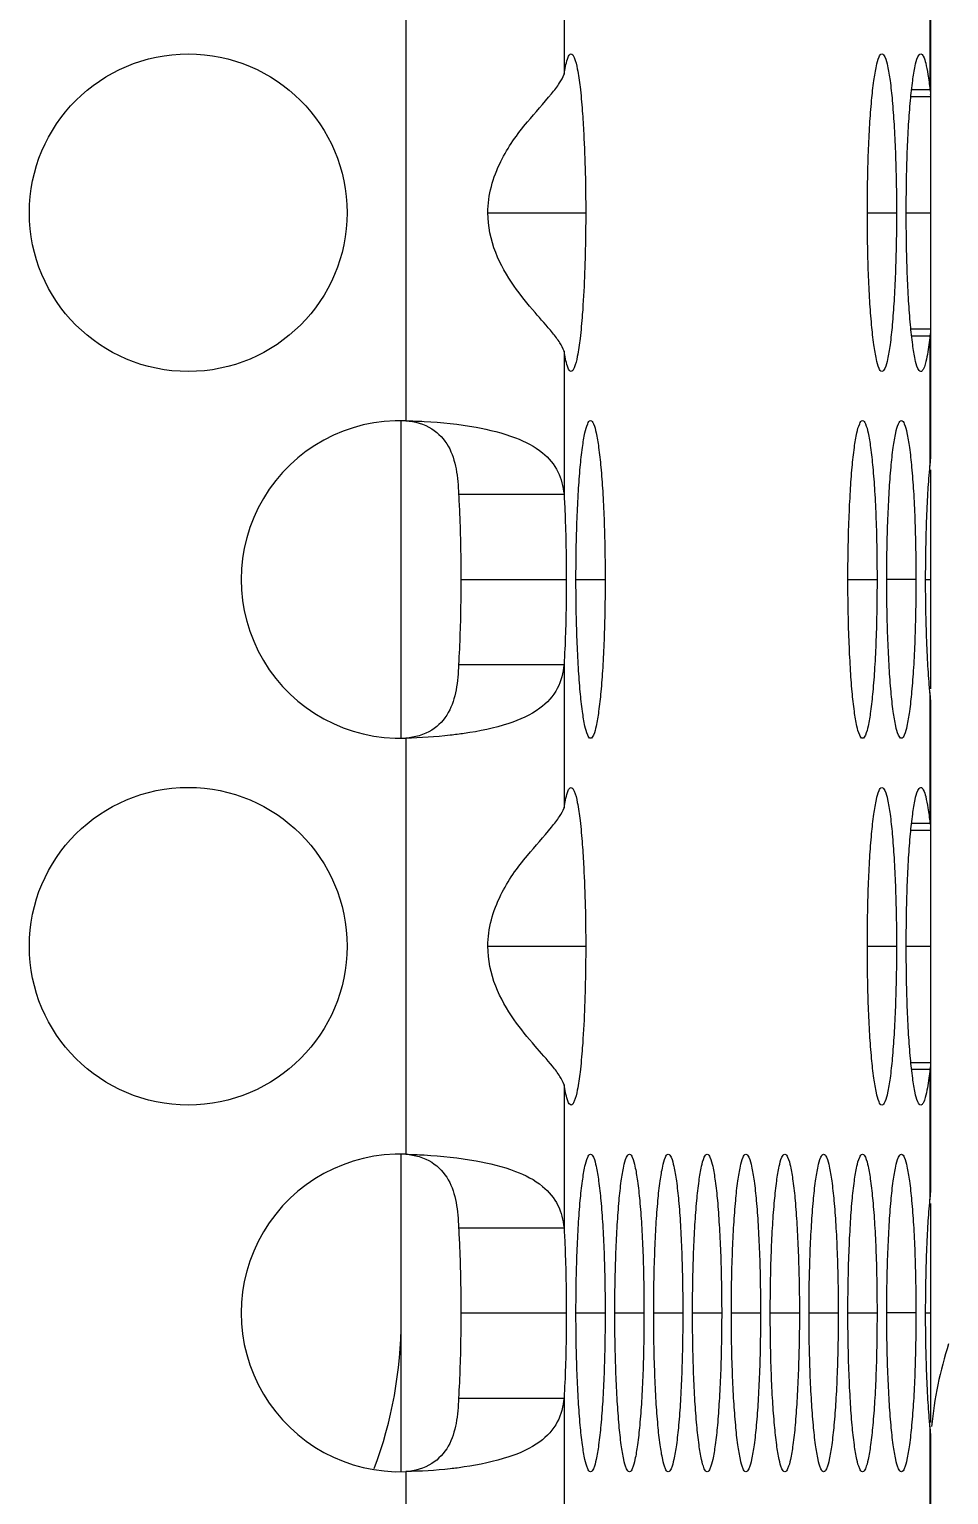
# Model space of a CAD drawing. Header units: millimetres. Extents: x 0 to 2524, y 0 to 1785.
# Drawn here: x 1461.33 to 1470.01, y 1219.18 to 1233.03 of the extents above; entities that cross this region are included whole.
import ezdxf

# ---------------------------------------------------------------- set-up
doc = ezdxf.new("R2010")
doc.units = ezdxf.units.MM
doc.header["$LTSCALE"] = 0.1
doc.layers.get('0').update_dxf_attribs({"lineweight": 13})
doc.layers.get('Defpoints').update_dxf_attribs({"lineweight": 9})
doc.layers.add('标注', color=251, linetype='Continuous', lineweight=9)
doc.styles.get("Standard").update_dxf_attribs({"font": 'arial.ttf'})
doc.dimstyles.new('STANDARD 8.5', dxfattribs={"dimscale": 8.5, "dimtxt": 2.5, "dimasz": 1.5, "dimexe": 0.5, "dimexo": 0.5, "dimgap": 0.5, "dimtad": 1, "dimtoh": 1, "dimdec": 1, "dimzin": 12, "dimdsep": 46, "dimtxsty": 'Standard', "dimcen": 0, "dimclrd": 256, "dimclre": 256, "dimclrt": 256, "dimadec": 0, "dimazin": 0, "dimtp": 0.01, "dimtm": 0.01, "dimtfac": 1, "dimtdec": 1, "dimtofl": 0, "dimtmove": 0, "dimatfit": 3, "dimfxl": 1, "dimtolj": 1, "dimtzin": 4, "dimlwd": -1, "dimlwe": -1, "dimarcsym": 0})

# ---------------------------------------------------------------- blocks, each defined once
blk = doc.blocks.new('*D15')
at = {"layer": 'Defpoints', "color": 0, "transparency": 16777216}
for p in [(1469.84, 1414.968), (1531.24, 1414.968), (1469.84, 1206.968)]:
    blk.add_point(p, dxfattribs=at)
at = {"layer": '标注', "transparency": 16777216}
for p, q in [((1474.09, 1414.968), (1535.49, 1414.968)), ((1531.24, 1219.718), (1531.24, 1402.218)), ((1474.09, 1206.968), (1535.49, 1206.968))]:
    blk.add_line(p, q, dxfattribs=at)
for points in [[(1529.115, 1402.218), (1533.365, 1402.218), (1531.24, 1414.968)], [(1529.115, 1219.718), (1533.365, 1219.718), (1531.24, 1206.968)]]:
    blk.add_solid(points, dxfattribs=at)
at = {"layer": '标注', "transparency": 16777216, "insert": (1516.14, 1310.968), "char_height": 21.25, "attachment_point": 5, "rotation": 90}
blk.add_mtext('\\A1;208', dxfattribs=at)

msp = doc.modelspace()

# ---------------------------------------------------------------- linework, layer by layer
for p, q in [((1466.378, 1233.953), (1466.378, 1232.602)), ((1469.834, 1233.688), (1469.834, 1232.456)), ((1469.84, 1233.619), (1469.84, 1228.967)), ((1464.884, 1233.259), (1464.884, 1229.328)), ((1469.664, 1232.456), (1469.834, 1232.456)), ((1469.656, 1232.39), (1469.84, 1232.39)), ((1465.659, 1231.293), (1466.583, 1231.293)), ((1469.243, 1231.293), (1469.518, 1231.293)), ((1469.61, 1231.293), (1469.84, 1231.293)), ((1469.656, 1230.196), (1469.84, 1230.196)), ((1469.664, 1230.131), (1469.834, 1230.131)), ((1469.834, 1230.131), (1469.834, 1228.898)), ((1466.378, 1229.985), (1466.378, 1228.634)), ((1464.84, 1226.33), (1464.84, 1229.328)), ((1469.84, 1228.863), (1469.84, 1226.796)), ((1465.382, 1228.634), (1466.378, 1228.634)), ((1465.404, 1227.829), (1466.399, 1227.829)), ((1466.491, 1227.829), (1466.766, 1227.829)), ((1469.059, 1227.829), (1469.334, 1227.829)), ((1469.701, 1227.829), (1469.426, 1227.829)), ((1469.793, 1227.829), (1469.84, 1227.829)), ((1465.382, 1227.025), (1466.378, 1227.025)), ((1466.378, 1227.025), (1466.378, 1225.673)), ((1469.834, 1226.76), (1469.834, 1225.528)), ((1469.84, 1226.691), (1469.84, 1222.039)), ((1464.884, 1226.33), (1464.884, 1222.4)), ((1469.664, 1225.528), (1469.834, 1225.528)), ((1469.656, 1225.462), (1469.84, 1225.462)), ((1465.659, 1224.365), (1466.583, 1224.365)), ((1469.243, 1224.365), (1469.518, 1224.365)), ((1469.61, 1224.365), (1469.84, 1224.365)), ((1469.656, 1223.268), (1469.84, 1223.268)), ((1469.664, 1223.203), (1469.834, 1223.203)), ((1469.834, 1223.203), (1469.834, 1221.97)), ((1466.378, 1223.057), (1466.378, 1221.706)), ((1464.84, 1219.402), (1464.84, 1222.4)), ((1469.84, 1221.935), (1469.84, 1219.867)), ((1465.382, 1221.706), (1466.378, 1221.706)), ((1465.404, 1220.901), (1466.399, 1220.901)), ((1466.491, 1220.901), (1466.766, 1220.901)), ((1466.858, 1220.901), (1467.133, 1220.901)), ((1467.225, 1220.901), (1467.5, 1220.901)), ((1467.592, 1220.901), (1467.867, 1220.901)), ((1467.959, 1220.901), (1468.234, 1220.901)), ((1468.326, 1220.901), (1468.601, 1220.901)), ((1468.692, 1220.901), (1468.968, 1220.901)), ((1469.059, 1220.901), (1469.334, 1220.901)), ((1469.701, 1220.901), (1469.426, 1220.901)), ((1469.793, 1220.901), (1469.84, 1220.901)), ((1465.382, 1220.097), (1466.378, 1220.097)), ((1466.378, 1220.097), (1466.378, 1218.745)), ((1469.834, 1219.832), (1469.834, 1218.6)), ((1469.84, 1219.763), (1469.84, 1215.111)), ((1464.884, 1219.402), (1464.884, 1211.185))]:
    msp.add_line(p, q)
for centre in [(1462.829, 1231.293), (1462.829, 1224.365)]:
    msp.add_circle(centre, 1.5)
for centre, radius, start, end in [((1469.477, 1232.391), 0.364, 359.9629, 3.5416), ((1464.829, 1227.829), 1.5, 87.869, 272.131), ((1469.477, 1225.462), 0.364, 359.9629, 3.5416), ((1464.829, 1220.901), 1.5, 87.869, 272.131), ((1460.84, 1220.834), 4, 339.481, 0), ((1473.606, 1219.462), 3.775, 162.2874, 174.4515)]:
    msp.add_arc(centre, radius, start, end)
for points, knots in [([(1466.378, 1232.602), (1466.386, 1232.65), (1466.399, 1232.713), (1466.421, 1232.776), (1466.438, 1232.793), (1466.445, 1232.793)], [0, 0, 0, 0, 0.703021, 0.89747, 1, 1, 1, 1]), ([(1466.445, 1232.793), (1466.451, 1232.793), (1466.465, 1232.782), (1466.486, 1232.734), (1466.51, 1232.631), (1466.533, 1232.463), (1466.545, 1232.33), (1466.551, 1232.254)], [0, 0, 0, 0, 0.031341, 0.086252, 0.282309, 0.591231, 1, 1, 1, 1]), ([(1469.243, 1231.293), (1469.243, 1231.485), (1469.247, 1231.763), (1469.264, 1232.116), (1469.281, 1232.341), (1469.3, 1232.524), (1469.324, 1232.666), (1469.342, 1232.745), (1469.367, 1232.793), (1469.38, 1232.793)], [0, 0, 0, 0, 0.378061, 0.549104, 0.69914, 0.822666, 0.915357, 0.974025, 1, 1, 1, 1]), ([(1469.38, 1232.793), (1469.393, 1232.793), (1469.418, 1232.745), (1469.437, 1232.666), (1469.461, 1232.524), (1469.48, 1232.341), (1469.496, 1232.116), (1469.513, 1231.763), (1469.518, 1231.485), (1469.518, 1231.293)], [0, 0, 0, 0, 0.025975, 0.084643, 0.177334, 0.30086, 0.450896, 0.621939, 1, 1, 1, 1]), ([(1469.61, 1231.293), (1469.61, 1231.485), (1469.614, 1231.763), (1469.631, 1232.116), (1469.648, 1232.341), (1469.667, 1232.524), (1469.69, 1232.666), (1469.709, 1232.745), (1469.734, 1232.793), (1469.747, 1232.793)], [0, 0, 0, 0, 0.378091, 0.549102, 0.699135, 0.822703, 0.915354, 0.974034, 1, 1, 1, 1]), ([(1469.747, 1232.793), (1469.758, 1232.793), (1469.78, 1232.758), (1469.797, 1232.696), (1469.818, 1232.587), (1469.829, 1232.504), (1469.834, 1232.456)], [0, 0, 0, 0, 0.09025, 0.284512, 0.590784, 1, 1, 1, 1]), ([(1465.659, 1231.293), (1465.659, 1231.46), (1465.75, 1231.777), (1466.005, 1232.13), (1466.215, 1232.358), (1466.332, 1232.507), (1466.369, 1232.572), (1466.378, 1232.602)], [0, 0, 0, 0, 0.328302, 0.624267, 0.855243, 0.9388, 1, 1, 1, 1]), ([(1466.551, 1232.254), (1466.556, 1232.183), (1466.576, 1231.863), (1466.583, 1231.543), (1466.583, 1231.293)], [0, 0, 0, 0, 0.222586, 1, 1, 1, 1]), ([(1466.27, 1230.159), (1466.216, 1230.224), (1466.089, 1230.365), (1465.892, 1230.606), (1465.712, 1230.915), (1465.659, 1231.165), (1465.659, 1231.293)], [0, 0, 0, 0, 0.191634, 0.432587, 0.707752, 1, 1, 1, 1]), ([(1466.583, 1231.293), (1466.583, 1231.207), (1466.58, 1230.887), (1466.569, 1230.566), (1466.551, 1230.333)], [0, 0, 0, 0, 0.269371, 1, 1, 1, 1]), ([(1469.38, 1229.793), (1469.367, 1229.793), (1469.342, 1229.842), (1469.324, 1229.921), (1469.3, 1230.063), (1469.281, 1230.246), (1469.264, 1230.471), (1469.247, 1230.824), (1469.243, 1231.102), (1469.243, 1231.293)], [0, 0, 0, 0, 0.025975, 0.084643, 0.177334, 0.30086, 0.450896, 0.621939, 1, 1, 1, 1]), ([(1469.518, 1231.293), (1469.518, 1231.102), (1469.513, 1230.824), (1469.496, 1230.471), (1469.48, 1230.246), (1469.461, 1230.063), (1469.437, 1229.921), (1469.418, 1229.842), (1469.393, 1229.793), (1469.38, 1229.793)], [0, 0, 0, 0, 0.378061, 0.549104, 0.69914, 0.822666, 0.915357, 0.974025, 1, 1, 1, 1]), ([(1469.747, 1229.793), (1469.734, 1229.793), (1469.709, 1229.842), (1469.69, 1229.921), (1469.667, 1230.063), (1469.648, 1230.246), (1469.631, 1230.471), (1469.614, 1230.824), (1469.61, 1231.102), (1469.61, 1231.293)], [0, 0, 0, 0, 0.025966, 0.084646, 0.177297, 0.300865, 0.450898, 0.621909, 1, 1, 1, 1]), ([(1466.551, 1230.333), (1466.545, 1230.257), (1466.533, 1230.123), (1466.51, 1229.956), (1466.486, 1229.853), (1466.465, 1229.805), (1466.451, 1229.793), (1466.445, 1229.793)], [0, 0, 0, 0, 0.408769, 0.717691, 0.913748, 0.968659, 1, 1, 1, 1]), ([(1466.378, 1229.985), (1466.37, 1230.013), (1466.336, 1230.074), (1466.294, 1230.128), (1466.27, 1230.159)], [0, 0, 0, 0, 0.425703, 1, 1, 1, 1]), ([(1469.834, 1230.131), (1469.831, 1230.103), (1469.82, 1230.014), (1469.806, 1229.924), (1469.789, 1229.864)], [0, 0, 0, 0, 0.31058, 1, 1, 1, 1]), ([(1466.445, 1229.793), (1466.438, 1229.793), (1466.421, 1229.811), (1466.399, 1229.874), (1466.386, 1229.937), (1466.378, 1229.985)], [0, 0, 0, 0, 0.10253, 0.296979, 1, 1, 1, 1]), ([(1469.789, 1229.864), (1469.784, 1229.846), (1469.777, 1229.821), (1469.756, 1229.793), (1469.747, 1229.793)], [0, 0, 0, 0, 0.6731, 1, 1, 1, 1]), ([(1464.884, 1229.328), (1464.942, 1229.327), (1465.164, 1229.319), (1465.386, 1229.296), (1465.547, 1229.266)], [0, 0, 0, 0, 0.26075, 1, 1, 1, 1]), ([(1464.884, 1229.328), (1464.97, 1229.323), (1465.133, 1229.276), (1465.301, 1229.095), (1465.367, 1228.869), (1465.379, 1228.714), (1465.382, 1228.634)], [0, 0, 0, 0, 0.269848, 0.508925, 0.747331, 1, 1, 1, 1]), ([(1465.547, 1229.266), (1465.673, 1229.243), (1465.894, 1229.19), (1466.17, 1229.054), (1466.336, 1228.857), (1466.37, 1228.707), (1466.378, 1228.634)], [0, 0, 0, 0, 0.340672, 0.601065, 0.805666, 1, 1, 1, 1]), ([(1466.491, 1227.829), (1466.491, 1228.021), (1466.496, 1228.299), (1466.513, 1228.652), (1466.529, 1228.877), (1466.548, 1229.06), (1466.572, 1229.202), (1466.591, 1229.281), (1466.616, 1229.329), (1466.629, 1229.329)], [0, 0, 0, 0, 0.378061, 0.549104, 0.69914, 0.822666, 0.915357, 0.974025, 1, 1, 1, 1]), ([(1466.629, 1229.329), (1466.642, 1229.329), (1466.667, 1229.281), (1466.685, 1229.202), (1466.709, 1229.06), (1466.728, 1228.877), (1466.745, 1228.652), (1466.762, 1228.299), (1466.766, 1228.021), (1466.766, 1227.829)], [0, 0, 0, 0, 0.025975, 0.084643, 0.177334, 0.30086, 0.450896, 0.621939, 1, 1, 1, 1]), ([(1469.059, 1227.829), (1469.059, 1228.021), (1469.064, 1228.299), (1469.081, 1228.652), (1469.097, 1228.877), (1469.116, 1229.06), (1469.14, 1229.202), (1469.159, 1229.281), (1469.184, 1229.329), (1469.197, 1229.329)], [0, 0, 0, 0, 0.378061, 0.549104, 0.69914, 0.822666, 0.915357, 0.974025, 1, 1, 1, 1]), ([(1469.197, 1229.329), (1469.21, 1229.329), (1469.235, 1229.281), (1469.254, 1229.202), (1469.277, 1229.06), (1469.296, 1228.877), (1469.313, 1228.652), (1469.33, 1228.299), (1469.334, 1228.021), (1469.334, 1227.829)], [0, 0, 0, 0, 0.025975, 0.084643, 0.177334, 0.30086, 0.450896, 0.621939, 1, 1, 1, 1]), ([(1469.426, 1227.829), (1469.426, 1228.021), (1469.431, 1228.299), (1469.448, 1228.652), (1469.464, 1228.877), (1469.483, 1229.06), (1469.507, 1229.202), (1469.526, 1229.281), (1469.551, 1229.329), (1469.564, 1229.329)], [0, 0, 0, 0, 0.378061, 0.549104, 0.69914, 0.822666, 0.915357, 0.974025, 1, 1, 1, 1]), ([(1469.564, 1229.329), (1469.577, 1229.329), (1469.602, 1229.281), (1469.62, 1229.202), (1469.644, 1229.06), (1469.663, 1228.877), (1469.68, 1228.652), (1469.697, 1228.299), (1469.701, 1228.021), (1469.701, 1227.829)], [0, 0, 0, 0, 0.025975, 0.084643, 0.177334, 0.30086, 0.450896, 0.621939, 1, 1, 1, 1]), ([(1469.812, 1228.585), (1469.813, 1228.614), (1469.819, 1228.718), (1469.827, 1228.822), (1469.834, 1228.898)], [0, 0, 0, 0, 0.268693, 1, 1, 1, 1]), ([(1465.382, 1228.634), (1465.386, 1228.572), (1465.399, 1228.304), (1465.404, 1228.035), (1465.404, 1227.829)], [0, 0, 0, 0, 0.231862, 1, 1, 1, 1]), ([(1466.378, 1228.634), (1466.382, 1228.572), (1466.395, 1228.304), (1466.399, 1228.035), (1466.399, 1227.829)], [0, 0, 0, 0, 0.231862, 1, 1, 1, 1]), ([(1469.793, 1227.829), (1469.793, 1227.895), (1469.795, 1228.147), (1469.802, 1228.399), (1469.812, 1228.585)], [0, 0, 0, 0, 0.260947, 1, 1, 1, 1]), ([(1465.404, 1227.829), (1465.404, 1227.759), (1465.402, 1227.491), (1465.394, 1227.222), (1465.382, 1227.025)], [0, 0, 0, 0, 0.262571, 1, 1, 1, 1]), ([(1466.399, 1227.829), (1466.399, 1227.759), (1466.398, 1227.491), (1466.39, 1227.222), (1466.378, 1227.025)], [0, 0, 0, 0, 0.262571, 1, 1, 1, 1]), ([(1466.629, 1226.329), (1466.616, 1226.329), (1466.591, 1226.378), (1466.572, 1226.457), (1466.548, 1226.599), (1466.529, 1226.781), (1466.513, 1227.007), (1466.496, 1227.36), (1466.491, 1227.638), (1466.491, 1227.829)], [0, 0, 0, 0, 0.025975, 0.084643, 0.177334, 0.30086, 0.450896, 0.621939, 1, 1, 1, 1]), ([(1466.766, 1227.829), (1466.766, 1227.638), (1466.762, 1227.36), (1466.745, 1227.007), (1466.728, 1226.781), (1466.709, 1226.599), (1466.685, 1226.457), (1466.667, 1226.378), (1466.642, 1226.329), (1466.629, 1226.329)], [0, 0, 0, 0, 0.378061, 0.549104, 0.69914, 0.822666, 0.915357, 0.974025, 1, 1, 1, 1]), ([(1469.197, 1226.329), (1469.184, 1226.329), (1469.159, 1226.378), (1469.14, 1226.457), (1469.116, 1226.599), (1469.097, 1226.781), (1469.081, 1227.007), (1469.064, 1227.36), (1469.059, 1227.638), (1469.059, 1227.829)], [0, 0, 0, 0, 0.025975, 0.084643, 0.177334, 0.30086, 0.450896, 0.621939, 1, 1, 1, 1]), ([(1469.334, 1227.829), (1469.334, 1227.638), (1469.33, 1227.36), (1469.313, 1227.007), (1469.296, 1226.781), (1469.277, 1226.599), (1469.254, 1226.457), (1469.235, 1226.378), (1469.21, 1226.329), (1469.197, 1226.329)], [0, 0, 0, 0, 0.378061, 0.549104, 0.69914, 0.822666, 0.915357, 0.974025, 1, 1, 1, 1]), ([(1469.564, 1226.329), (1469.551, 1226.329), (1469.526, 1226.378), (1469.507, 1226.457), (1469.483, 1226.599), (1469.464, 1226.781), (1469.448, 1227.007), (1469.431, 1227.36), (1469.426, 1227.638), (1469.426, 1227.829)], [0, 0, 0, 0, 0.025975, 0.084643, 0.177334, 0.30086, 0.450896, 0.621939, 1, 1, 1, 1]), ([(1469.701, 1227.829), (1469.701, 1227.638), (1469.697, 1227.36), (1469.68, 1227.007), (1469.663, 1226.781), (1469.644, 1226.599), (1469.62, 1226.457), (1469.602, 1226.378), (1469.577, 1226.329), (1469.564, 1226.329)], [0, 0, 0, 0, 0.378061, 0.549104, 0.69914, 0.822666, 0.915357, 0.974025, 1, 1, 1, 1]), ([(1469.812, 1227.073), (1469.809, 1227.132), (1469.797, 1227.384), (1469.793, 1227.636), (1469.793, 1227.829)], [0, 0, 0, 0, 0.234472, 1, 1, 1, 1]), ([(1465.382, 1227.025), (1465.379, 1226.945), (1465.367, 1226.79), (1465.301, 1226.563), (1465.133, 1226.382), (1464.97, 1226.336), (1464.884, 1226.33)], [0, 0, 0, 0, 0.252669, 0.491075, 0.730152, 1, 1, 1, 1]), ([(1466.378, 1227.025), (1466.37, 1226.948), (1466.331, 1226.785), (1466.139, 1226.58), (1465.826, 1226.446), (1465.578, 1226.395), (1465.436, 1226.374)], [0, 0, 0, 0, 0.187934, 0.389412, 0.653518, 1, 1, 1, 1]), ([(1469.834, 1226.76), (1469.832, 1226.784), (1469.823, 1226.888), (1469.816, 1226.993), (1469.812, 1227.073)], [0, 0, 0, 0, 0.23003, 1, 1, 1, 1]), ([(1465.436, 1226.374), (1465.392, 1226.368), (1465.209, 1226.344), (1465.024, 1226.333), (1464.884, 1226.33)], [0, 0, 0, 0, 0.240329, 1, 1, 1, 1]), ([(1466.378, 1225.673), (1466.386, 1225.722), (1466.399, 1225.784), (1466.421, 1225.848), (1466.438, 1225.865), (1466.445, 1225.865)], [0, 0, 0, 0, 0.703021, 0.89747, 1, 1, 1, 1]), ([(1466.445, 1225.865), (1466.451, 1225.865), (1466.465, 1225.853), (1466.486, 1225.806), (1466.51, 1225.703), (1466.533, 1225.535), (1466.545, 1225.402), (1466.551, 1225.326)], [0, 0, 0, 0, 0.031341, 0.086252, 0.282309, 0.591231, 1, 1, 1, 1]), ([(1469.243, 1224.365), (1469.243, 1224.557), (1469.247, 1224.835), (1469.264, 1225.188), (1469.281, 1225.413), (1469.3, 1225.596), (1469.324, 1225.738), (1469.342, 1225.816), (1469.367, 1225.865), (1469.38, 1225.865)], [0, 0, 0, 0, 0.378061, 0.549104, 0.69914, 0.822666, 0.915357, 0.974025, 1, 1, 1, 1]), ([(1469.38, 1225.865), (1469.393, 1225.865), (1469.418, 1225.816), (1469.437, 1225.738), (1469.461, 1225.596), (1469.48, 1225.413), (1469.496, 1225.188), (1469.513, 1224.835), (1469.518, 1224.557), (1469.518, 1224.365)], [0, 0, 0, 0, 0.025975, 0.084643, 0.177334, 0.30086, 0.450896, 0.621939, 1, 1, 1, 1]), ([(1469.61, 1224.365), (1469.61, 1224.557), (1469.614, 1224.835), (1469.631, 1225.188), (1469.648, 1225.413), (1469.667, 1225.596), (1469.69, 1225.738), (1469.709, 1225.816), (1469.734, 1225.865), (1469.747, 1225.865)], [0, 0, 0, 0, 0.378091, 0.549102, 0.699135, 0.822703, 0.915354, 0.974034, 1, 1, 1, 1]), ([(1469.747, 1225.865), (1469.758, 1225.865), (1469.78, 1225.83), (1469.797, 1225.767), (1469.818, 1225.659), (1469.829, 1225.576), (1469.834, 1225.528)], [0, 0, 0, 0, 0.09025, 0.284512, 0.590784, 1, 1, 1, 1]), ([(1465.659, 1224.365), (1465.659, 1224.531), (1465.75, 1224.849), (1466.005, 1225.202), (1466.215, 1225.429), (1466.332, 1225.579), (1466.369, 1225.644), (1466.378, 1225.673)], [0, 0, 0, 0, 0.328302, 0.624267, 0.855243, 0.9388, 1, 1, 1, 1]), ([(1466.551, 1225.326), (1466.556, 1225.255), (1466.576, 1224.935), (1466.583, 1224.614), (1466.583, 1224.365)], [0, 0, 0, 0, 0.222586, 1, 1, 1, 1]), ([(1466.27, 1223.231), (1466.216, 1223.296), (1466.089, 1223.437), (1465.892, 1223.677), (1465.712, 1223.986), (1465.659, 1224.237), (1465.659, 1224.365)], [0, 0, 0, 0, 0.191634, 0.432587, 0.707752, 1, 1, 1, 1]), ([(1466.583, 1224.365), (1466.583, 1224.279), (1466.58, 1223.958), (1466.569, 1223.638), (1466.551, 1223.404)], [0, 0, 0, 0, 0.269371, 1, 1, 1, 1]), ([(1469.38, 1222.865), (1469.367, 1222.865), (1469.342, 1222.914), (1469.324, 1222.993), (1469.3, 1223.135), (1469.281, 1223.317), (1469.264, 1223.542), (1469.247, 1223.896), (1469.243, 1224.174), (1469.243, 1224.365)], [0, 0, 0, 0, 0.025975, 0.084643, 0.177334, 0.30086, 0.450896, 0.621939, 1, 1, 1, 1]), ([(1469.518, 1224.365), (1469.518, 1224.174), (1469.513, 1223.896), (1469.496, 1223.542), (1469.48, 1223.317), (1469.461, 1223.135), (1469.437, 1222.993), (1469.418, 1222.914), (1469.393, 1222.865), (1469.38, 1222.865)], [0, 0, 0, 0, 0.378061, 0.549104, 0.69914, 0.822666, 0.915357, 0.974025, 1, 1, 1, 1]), ([(1469.747, 1222.865), (1469.734, 1222.865), (1469.709, 1222.914), (1469.69, 1222.993), (1469.667, 1223.135), (1469.648, 1223.317), (1469.631, 1223.542), (1469.614, 1223.896), (1469.61, 1224.174), (1469.61, 1224.365)], [0, 0, 0, 0, 0.025966, 0.084646, 0.177297, 0.300865, 0.450898, 0.621909, 1, 1, 1, 1]), ([(1466.551, 1223.404), (1466.545, 1223.328), (1466.533, 1223.195), (1466.51, 1223.027), (1466.486, 1222.925), (1466.465, 1222.877), (1466.451, 1222.865), (1466.445, 1222.865)], [0, 0, 0, 0, 0.408769, 0.717691, 0.913748, 0.968659, 1, 1, 1, 1]), ([(1466.378, 1223.057), (1466.37, 1223.085), (1466.336, 1223.146), (1466.294, 1223.2), (1466.27, 1223.231)], [0, 0, 0, 0, 0.425703, 1, 1, 1, 1]), ([(1469.834, 1223.203), (1469.831, 1223.175), (1469.82, 1223.085), (1469.806, 1222.996), (1469.789, 1222.936)], [0, 0, 0, 0, 0.31058, 1, 1, 1, 1]), ([(1466.445, 1222.865), (1466.438, 1222.865), (1466.421, 1222.883), (1466.399, 1222.946), (1466.386, 1223.009), (1466.378, 1223.057)], [0, 0, 0, 0, 0.10253, 0.296979, 1, 1, 1, 1]), ([(1469.789, 1222.936), (1469.784, 1222.918), (1469.777, 1222.893), (1469.756, 1222.865), (1469.747, 1222.865)], [0, 0, 0, 0, 0.6731, 1, 1, 1, 1]), ([(1464.884, 1222.4), (1464.942, 1222.399), (1465.164, 1222.39), (1465.386, 1222.368), (1465.547, 1222.338)], [0, 0, 0, 0, 0.26075, 1, 1, 1, 1]), ([(1464.884, 1222.4), (1464.97, 1222.395), (1465.133, 1222.348), (1465.301, 1222.167), (1465.367, 1221.941), (1465.379, 1221.786), (1465.382, 1221.706)], [0, 0, 0, 0, 0.269848, 0.508925, 0.747331, 1, 1, 1, 1]), ([(1465.547, 1222.338), (1465.673, 1222.315), (1465.894, 1222.261), (1466.17, 1222.125), (1466.336, 1221.929), (1466.37, 1221.778), (1466.378, 1221.706)], [0, 0, 0, 0, 0.340672, 0.601065, 0.805666, 1, 1, 1, 1]), ([(1466.491, 1220.901), (1466.491, 1221.092), (1466.496, 1221.371), (1466.513, 1221.724), (1466.529, 1221.949), (1466.548, 1222.132), (1466.572, 1222.273), (1466.591, 1222.352), (1466.616, 1222.401), (1466.629, 1222.401)], [0, 0, 0, 0, 0.378061, 0.549104, 0.69914, 0.822666, 0.915357, 0.974025, 1, 1, 1, 1]), ([(1466.629, 1222.401), (1466.642, 1222.401), (1466.667, 1222.352), (1466.685, 1222.273), (1466.709, 1222.132), (1466.728, 1221.949), (1466.745, 1221.724), (1466.762, 1221.371), (1466.766, 1221.092), (1466.766, 1220.901)], [0, 0, 0, 0, 0.025975, 0.084643, 0.177334, 0.30086, 0.450896, 0.621939, 1, 1, 1, 1]), ([(1466.858, 1220.901), (1466.858, 1221.092), (1466.863, 1221.371), (1466.88, 1221.724), (1466.896, 1221.949), (1466.915, 1222.132), (1466.939, 1222.273), (1466.958, 1222.352), (1466.982, 1222.401), (1466.996, 1222.401)], [0, 0, 0, 0, 0.378061, 0.549104, 0.69914, 0.822666, 0.915357, 0.974025, 1, 1, 1, 1]), ([(1466.996, 1222.401), (1467.009, 1222.401), (1467.034, 1222.352), (1467.052, 1222.273), (1467.076, 1222.132), (1467.095, 1221.949), (1467.112, 1221.724), (1467.129, 1221.371), (1467.133, 1221.092), (1467.133, 1220.901)], [0, 0, 0, 0, 0.025975, 0.084643, 0.177334, 0.30086, 0.450896, 0.621939, 1, 1, 1, 1]), ([(1467.225, 1220.901), (1467.225, 1221.092), (1467.23, 1221.371), (1467.246, 1221.724), (1467.263, 1221.949), (1467.282, 1222.132), (1467.306, 1222.273), (1467.325, 1222.352), (1467.349, 1222.401), (1467.363, 1222.401)], [0, 0, 0, 0, 0.378061, 0.549104, 0.69914, 0.822666, 0.915357, 0.974025, 1, 1, 1, 1]), ([(1467.363, 1222.401), (1467.376, 1222.401), (1467.4, 1222.352), (1467.419, 1222.273), (1467.443, 1222.132), (1467.462, 1221.949), (1467.479, 1221.724), (1467.495, 1221.371), (1467.5, 1221.092), (1467.5, 1220.901)], [0, 0, 0, 0, 0.025975, 0.084643, 0.177334, 0.30086, 0.450896, 0.621939, 1, 1, 1, 1]), ([(1467.592, 1220.901), (1467.592, 1221.092), (1467.596, 1221.371), (1467.613, 1221.724), (1467.63, 1221.949), (1467.649, 1222.132), (1467.673, 1222.273), (1467.692, 1222.352), (1467.716, 1222.401), (1467.729, 1222.401)], [0, 0, 0, 0, 0.378061, 0.549104, 0.69914, 0.822666, 0.915357, 0.974025, 1, 1, 1, 1]), ([(1467.729, 1222.401), (1467.743, 1222.401), (1467.767, 1222.352), (1467.786, 1222.273), (1467.81, 1222.132), (1467.829, 1221.949), (1467.845, 1221.724), (1467.862, 1221.371), (1467.867, 1221.092), (1467.867, 1220.901)], [0, 0, 0, 0, 0.025975, 0.084643, 0.177334, 0.30086, 0.450896, 0.621939, 1, 1, 1, 1]), ([(1467.959, 1220.901), (1467.959, 1221.092), (1467.963, 1221.371), (1467.98, 1221.724), (1467.997, 1221.949), (1468.016, 1222.132), (1468.04, 1222.273), (1468.058, 1222.352), (1468.083, 1222.401), (1468.096, 1222.401)], [0, 0, 0, 0, 0.378061, 0.549104, 0.69914, 0.822666, 0.915357, 0.974025, 1, 1, 1, 1]), ([(1468.096, 1222.401), (1468.109, 1222.401), (1468.134, 1222.352), (1468.153, 1222.273), (1468.177, 1222.132), (1468.196, 1221.949), (1468.212, 1221.724), (1468.229, 1221.371), (1468.234, 1221.092), (1468.234, 1220.901)], [0, 0, 0, 0, 0.025975, 0.084643, 0.177334, 0.30086, 0.450896, 0.621939, 1, 1, 1, 1]), ([(1468.326, 1220.901), (1468.326, 1221.092), (1468.33, 1221.371), (1468.347, 1221.724), (1468.364, 1221.949), (1468.383, 1222.132), (1468.406, 1222.273), (1468.425, 1222.352), (1468.45, 1222.401), (1468.463, 1222.401)], [0, 0, 0, 0, 0.378061, 0.549104, 0.69914, 0.822666, 0.915357, 0.974025, 1, 1, 1, 1]), ([(1468.463, 1222.401), (1468.476, 1222.401), (1468.501, 1222.352), (1468.52, 1222.273), (1468.544, 1222.132), (1468.563, 1221.949), (1468.579, 1221.724), (1468.596, 1221.371), (1468.601, 1221.092), (1468.601, 1220.901)], [0, 0, 0, 0, 0.025975, 0.084643, 0.177334, 0.30086, 0.450896, 0.621939, 1, 1, 1, 1]), ([(1468.692, 1220.901), (1468.692, 1221.092), (1468.697, 1221.371), (1468.714, 1221.724), (1468.731, 1221.949), (1468.75, 1222.132), (1468.773, 1222.273), (1468.792, 1222.352), (1468.817, 1222.401), (1468.83, 1222.401)], [0, 0, 0, 0, 0.378061, 0.549104, 0.69914, 0.822666, 0.915357, 0.974025, 1, 1, 1, 1]), ([(1468.83, 1222.401), (1468.843, 1222.401), (1468.868, 1222.352), (1468.887, 1222.273), (1468.91, 1222.132), (1468.929, 1221.949), (1468.946, 1221.724), (1468.963, 1221.371), (1468.968, 1221.092), (1468.968, 1220.901)], [0, 0, 0, 0, 0.025975, 0.084643, 0.177334, 0.30086, 0.450896, 0.621939, 1, 1, 1, 1]), ([(1469.059, 1220.901), (1469.059, 1221.092), (1469.064, 1221.371), (1469.081, 1221.724), (1469.097, 1221.949), (1469.116, 1222.132), (1469.14, 1222.273), (1469.159, 1222.352), (1469.184, 1222.401), (1469.197, 1222.401)], [0, 0, 0, 0, 0.378061, 0.549104, 0.69914, 0.822666, 0.915357, 0.974025, 1, 1, 1, 1]), ([(1469.197, 1222.401), (1469.21, 1222.401), (1469.235, 1222.352), (1469.254, 1222.273), (1469.277, 1222.132), (1469.296, 1221.949), (1469.313, 1221.724), (1469.33, 1221.371), (1469.334, 1221.092), (1469.334, 1220.901)], [0, 0, 0, 0, 0.025975, 0.084643, 0.177334, 0.30086, 0.450896, 0.621939, 1, 1, 1, 1]), ([(1469.426, 1220.901), (1469.426, 1221.092), (1469.431, 1221.371), (1469.448, 1221.724), (1469.464, 1221.949), (1469.483, 1222.132), (1469.507, 1222.273), (1469.526, 1222.352), (1469.551, 1222.401), (1469.564, 1222.401)], [0, 0, 0, 0, 0.378061, 0.549104, 0.69914, 0.822666, 0.915357, 0.974025, 1, 1, 1, 1]), ([(1469.564, 1222.401), (1469.577, 1222.401), (1469.602, 1222.352), (1469.62, 1222.273), (1469.644, 1222.132), (1469.663, 1221.949), (1469.68, 1221.724), (1469.697, 1221.371), (1469.701, 1221.092), (1469.701, 1220.901)], [0, 0, 0, 0, 0.025975, 0.084643, 0.177334, 0.30086, 0.450896, 0.621939, 1, 1, 1, 1]), ([(1469.812, 1221.657), (1469.813, 1221.685), (1469.819, 1221.79), (1469.827, 1221.894), (1469.834, 1221.97)], [0, 0, 0, 0, 0.268693, 1, 1, 1, 1]), ([(1465.382, 1221.706), (1465.386, 1221.644), (1465.399, 1221.376), (1465.404, 1221.107), (1465.404, 1220.901)], [0, 0, 0, 0, 0.231862, 1, 1, 1, 1]), ([(1466.378, 1221.706), (1466.382, 1221.644), (1466.395, 1221.376), (1466.399, 1221.107), (1466.399, 1220.901)], [0, 0, 0, 0, 0.231862, 1, 1, 1, 1]), ([(1469.793, 1220.901), (1469.793, 1220.967), (1469.795, 1221.219), (1469.802, 1221.471), (1469.812, 1221.657)], [0, 0, 0, 0, 0.260947, 1, 1, 1, 1]), ([(1465.404, 1220.901), (1465.404, 1220.831), (1465.402, 1220.562), (1465.394, 1220.294), (1465.382, 1220.097)], [0, 0, 0, 0, 0.262571, 1, 1, 1, 1]), ([(1466.399, 1220.901), (1466.399, 1220.831), (1466.398, 1220.562), (1466.39, 1220.294), (1466.378, 1220.097)], [0, 0, 0, 0, 0.262571, 1, 1, 1, 1]), ([(1466.629, 1219.401), (1466.616, 1219.401), (1466.591, 1219.45), (1466.572, 1219.529), (1466.548, 1219.671), (1466.529, 1219.853), (1466.513, 1220.078), (1466.496, 1220.432), (1466.491, 1220.71), (1466.491, 1220.901)], [0, 0, 0, 0, 0.025975, 0.084643, 0.177334, 0.30086, 0.450896, 0.621939, 1, 1, 1, 1]), ([(1466.766, 1220.901), (1466.766, 1220.71), (1466.762, 1220.432), (1466.745, 1220.078), (1466.728, 1219.853), (1466.709, 1219.671), (1466.685, 1219.529), (1466.667, 1219.45), (1466.642, 1219.401), (1466.629, 1219.401)], [0, 0, 0, 0, 0.378061, 0.549104, 0.69914, 0.822666, 0.915357, 0.974025, 1, 1, 1, 1]), ([(1466.996, 1219.401), (1466.982, 1219.401), (1466.958, 1219.45), (1466.939, 1219.529), (1466.915, 1219.671), (1466.896, 1219.853), (1466.88, 1220.078), (1466.863, 1220.432), (1466.858, 1220.71), (1466.858, 1220.901)], [0, 0, 0, 0, 0.025975, 0.084643, 0.177334, 0.30086, 0.450896, 0.621939, 1, 1, 1, 1]), ([(1467.133, 1220.901), (1467.133, 1220.71), (1467.129, 1220.432), (1467.112, 1220.078), (1467.095, 1219.853), (1467.076, 1219.671), (1467.052, 1219.529), (1467.034, 1219.45), (1467.009, 1219.401), (1466.996, 1219.401)], [0, 0, 0, 0, 0.378061, 0.549104, 0.69914, 0.822666, 0.915357, 0.974025, 1, 1, 1, 1]), ([(1467.363, 1219.401), (1467.349, 1219.401), (1467.325, 1219.45), (1467.306, 1219.529), (1467.282, 1219.671), (1467.263, 1219.853), (1467.246, 1220.078), (1467.23, 1220.432), (1467.225, 1220.71), (1467.225, 1220.901)], [0, 0, 0, 0, 0.025975, 0.084643, 0.177334, 0.30086, 0.450896, 0.621939, 1, 1, 1, 1]), ([(1467.5, 1220.901), (1467.5, 1220.71), (1467.495, 1220.432), (1467.479, 1220.078), (1467.462, 1219.853), (1467.443, 1219.671), (1467.419, 1219.529), (1467.4, 1219.45), (1467.376, 1219.401), (1467.363, 1219.401)], [0, 0, 0, 0, 0.378061, 0.549104, 0.69914, 0.822666, 0.915357, 0.974025, 1, 1, 1, 1]), ([(1467.729, 1219.401), (1467.716, 1219.401), (1467.692, 1219.45), (1467.673, 1219.529), (1467.649, 1219.671), (1467.63, 1219.853), (1467.613, 1220.078), (1467.596, 1220.432), (1467.592, 1220.71), (1467.592, 1220.901)], [0, 0, 0, 0, 0.025975, 0.084643, 0.177334, 0.30086, 0.450896, 0.621939, 1, 1, 1, 1]), ([(1467.867, 1220.901), (1467.867, 1220.71), (1467.862, 1220.432), (1467.845, 1220.078), (1467.829, 1219.853), (1467.81, 1219.671), (1467.786, 1219.529), (1467.767, 1219.45), (1467.743, 1219.401), (1467.729, 1219.401)], [0, 0, 0, 0, 0.378061, 0.549104, 0.69914, 0.822666, 0.915357, 0.974025, 1, 1, 1, 1]), ([(1468.096, 1219.401), (1468.083, 1219.401), (1468.058, 1219.45), (1468.04, 1219.529), (1468.016, 1219.671), (1467.997, 1219.853), (1467.98, 1220.078), (1467.963, 1220.432), (1467.959, 1220.71), (1467.959, 1220.901)], [0, 0, 0, 0, 0.025975, 0.084643, 0.177334, 0.30086, 0.450896, 0.621939, 1, 1, 1, 1]), ([(1468.234, 1220.901), (1468.234, 1220.71), (1468.229, 1220.432), (1468.212, 1220.078), (1468.196, 1219.853), (1468.177, 1219.671), (1468.153, 1219.529), (1468.134, 1219.45), (1468.109, 1219.401), (1468.096, 1219.401)], [0, 0, 0, 0, 0.378061, 0.549104, 0.69914, 0.822666, 0.915357, 0.974025, 1, 1, 1, 1]), ([(1468.463, 1219.401), (1468.45, 1219.401), (1468.425, 1219.45), (1468.406, 1219.529), (1468.383, 1219.671), (1468.364, 1219.853), (1468.347, 1220.078), (1468.33, 1220.432), (1468.326, 1220.71), (1468.326, 1220.901)], [0, 0, 0, 0, 0.025975, 0.084643, 0.177334, 0.30086, 0.450896, 0.621939, 1, 1, 1, 1]), ([(1468.601, 1220.901), (1468.601, 1220.71), (1468.596, 1220.432), (1468.579, 1220.078), (1468.563, 1219.853), (1468.544, 1219.671), (1468.52, 1219.529), (1468.501, 1219.45), (1468.476, 1219.401), (1468.463, 1219.401)], [0, 0, 0, 0, 0.378061, 0.549104, 0.69914, 0.822666, 0.915357, 0.974025, 1, 1, 1, 1]), ([(1468.83, 1219.401), (1468.817, 1219.401), (1468.792, 1219.45), (1468.773, 1219.529), (1468.75, 1219.671), (1468.731, 1219.853), (1468.714, 1220.078), (1468.697, 1220.432), (1468.692, 1220.71), (1468.692, 1220.901)], [0, 0, 0, 0, 0.025975, 0.084643, 0.177334, 0.30086, 0.450896, 0.621939, 1, 1, 1, 1]), ([(1468.968, 1220.901), (1468.968, 1220.71), (1468.963, 1220.432), (1468.946, 1220.078), (1468.929, 1219.853), (1468.91, 1219.671), (1468.887, 1219.529), (1468.868, 1219.45), (1468.843, 1219.401), (1468.83, 1219.401)], [0, 0, 0, 0, 0.378061, 0.549104, 0.69914, 0.822666, 0.915357, 0.974025, 1, 1, 1, 1]), ([(1469.197, 1219.401), (1469.184, 1219.401), (1469.159, 1219.45), (1469.14, 1219.529), (1469.116, 1219.671), (1469.097, 1219.853), (1469.081, 1220.078), (1469.064, 1220.432), (1469.059, 1220.71), (1469.059, 1220.901)], [0, 0, 0, 0, 0.025975, 0.084643, 0.177334, 0.30086, 0.450896, 0.621939, 1, 1, 1, 1]), ([(1469.334, 1220.901), (1469.334, 1220.71), (1469.33, 1220.432), (1469.313, 1220.078), (1469.296, 1219.853), (1469.277, 1219.671), (1469.254, 1219.529), (1469.235, 1219.45), (1469.21, 1219.401), (1469.197, 1219.401)], [0, 0, 0, 0, 0.378061, 0.549104, 0.69914, 0.822666, 0.915357, 0.974025, 1, 1, 1, 1]), ([(1469.564, 1219.401), (1469.551, 1219.401), (1469.526, 1219.45), (1469.507, 1219.529), (1469.483, 1219.671), (1469.464, 1219.853), (1469.448, 1220.078), (1469.431, 1220.432), (1469.426, 1220.71), (1469.426, 1220.901)], [0, 0, 0, 0, 0.025975, 0.084643, 0.177334, 0.30086, 0.450896, 0.621939, 1, 1, 1, 1]), ([(1469.701, 1220.901), (1469.701, 1220.71), (1469.697, 1220.432), (1469.68, 1220.078), (1469.663, 1219.853), (1469.644, 1219.671), (1469.62, 1219.529), (1469.602, 1219.45), (1469.577, 1219.401), (1469.564, 1219.401)], [0, 0, 0, 0, 0.378061, 0.549104, 0.69914, 0.822666, 0.915357, 0.974025, 1, 1, 1, 1]), ([(1469.812, 1220.145), (1469.809, 1220.204), (1469.797, 1220.456), (1469.793, 1220.708), (1469.793, 1220.901)], [0, 0, 0, 0, 0.234472, 1, 1, 1, 1]), ([(1465.382, 1220.097), (1465.379, 1220.017), (1465.367, 1219.862), (1465.301, 1219.635), (1465.133, 1219.454), (1464.97, 1219.407), (1464.884, 1219.402)], [0, 0, 0, 0, 0.252669, 0.491075, 0.730152, 1, 1, 1, 1]), ([(1466.378, 1220.097), (1466.37, 1220.019), (1466.331, 1219.857), (1466.139, 1219.652), (1465.826, 1219.518), (1465.578, 1219.467), (1465.436, 1219.446)], [0, 0, 0, 0, 0.187934, 0.389412, 0.653518, 1, 1, 1, 1]), ([(1469.834, 1219.832), (1469.832, 1219.856), (1469.823, 1219.96), (1469.816, 1220.065), (1469.812, 1220.145)], [0, 0, 0, 0, 0.23003, 1, 1, 1, 1]), ([(1465.436, 1219.446), (1465.392, 1219.439), (1465.209, 1219.416), (1465.024, 1219.405), (1464.884, 1219.402)], [0, 0, 0, 0, 0.240329, 1, 1, 1, 1])]:
    msp.add_open_spline(points, degree=3, knots=knots)
for points in [[(1469.834, 1232.456), (1469.837, 1232.442), (1469.839, 1232.428), (1469.84, 1232.413)], [(1469.84, 1230.196), (1469.84, 1230.174), (1469.839, 1230.152), (1469.834, 1230.131)], [(1469.834, 1228.898), (1469.838, 1228.921), (1469.84, 1228.944), (1469.84, 1228.967)], [(1469.84, 1226.691), (1469.84, 1226.714), (1469.838, 1226.737), (1469.834, 1226.76)], [(1469.834, 1225.528), (1469.837, 1225.514), (1469.839, 1225.499), (1469.84, 1225.485)], [(1469.84, 1223.268), (1469.84, 1223.246), (1469.839, 1223.224), (1469.834, 1223.203)], [(1469.834, 1221.97), (1469.838, 1221.993), (1469.84, 1222.016), (1469.84, 1222.039)], [(1469.84, 1219.763), (1469.84, 1219.786), (1469.838, 1219.809), (1469.834, 1219.832)]]:
    msp.add_open_spline(points, degree=3)

# ---------------------------------------------------------------- dimensions: what is measured, and where the dimension line sits
at = {"layer": '标注'}
dim = msp.add_linear_dim(base=(1531.24, 1414.968), p1=(1469.84, 1206.968), p2=(1469.84, 1414.968), angle=90, dimstyle='STANDARD 8.5', dxfattribs=at)
dim.commit()
dim.dimension.update_dxf_attribs({"geometry": '*D15', "text_midpoint": (1516.14, 1310.968)})

doc.saveas('drawing.dxf')
